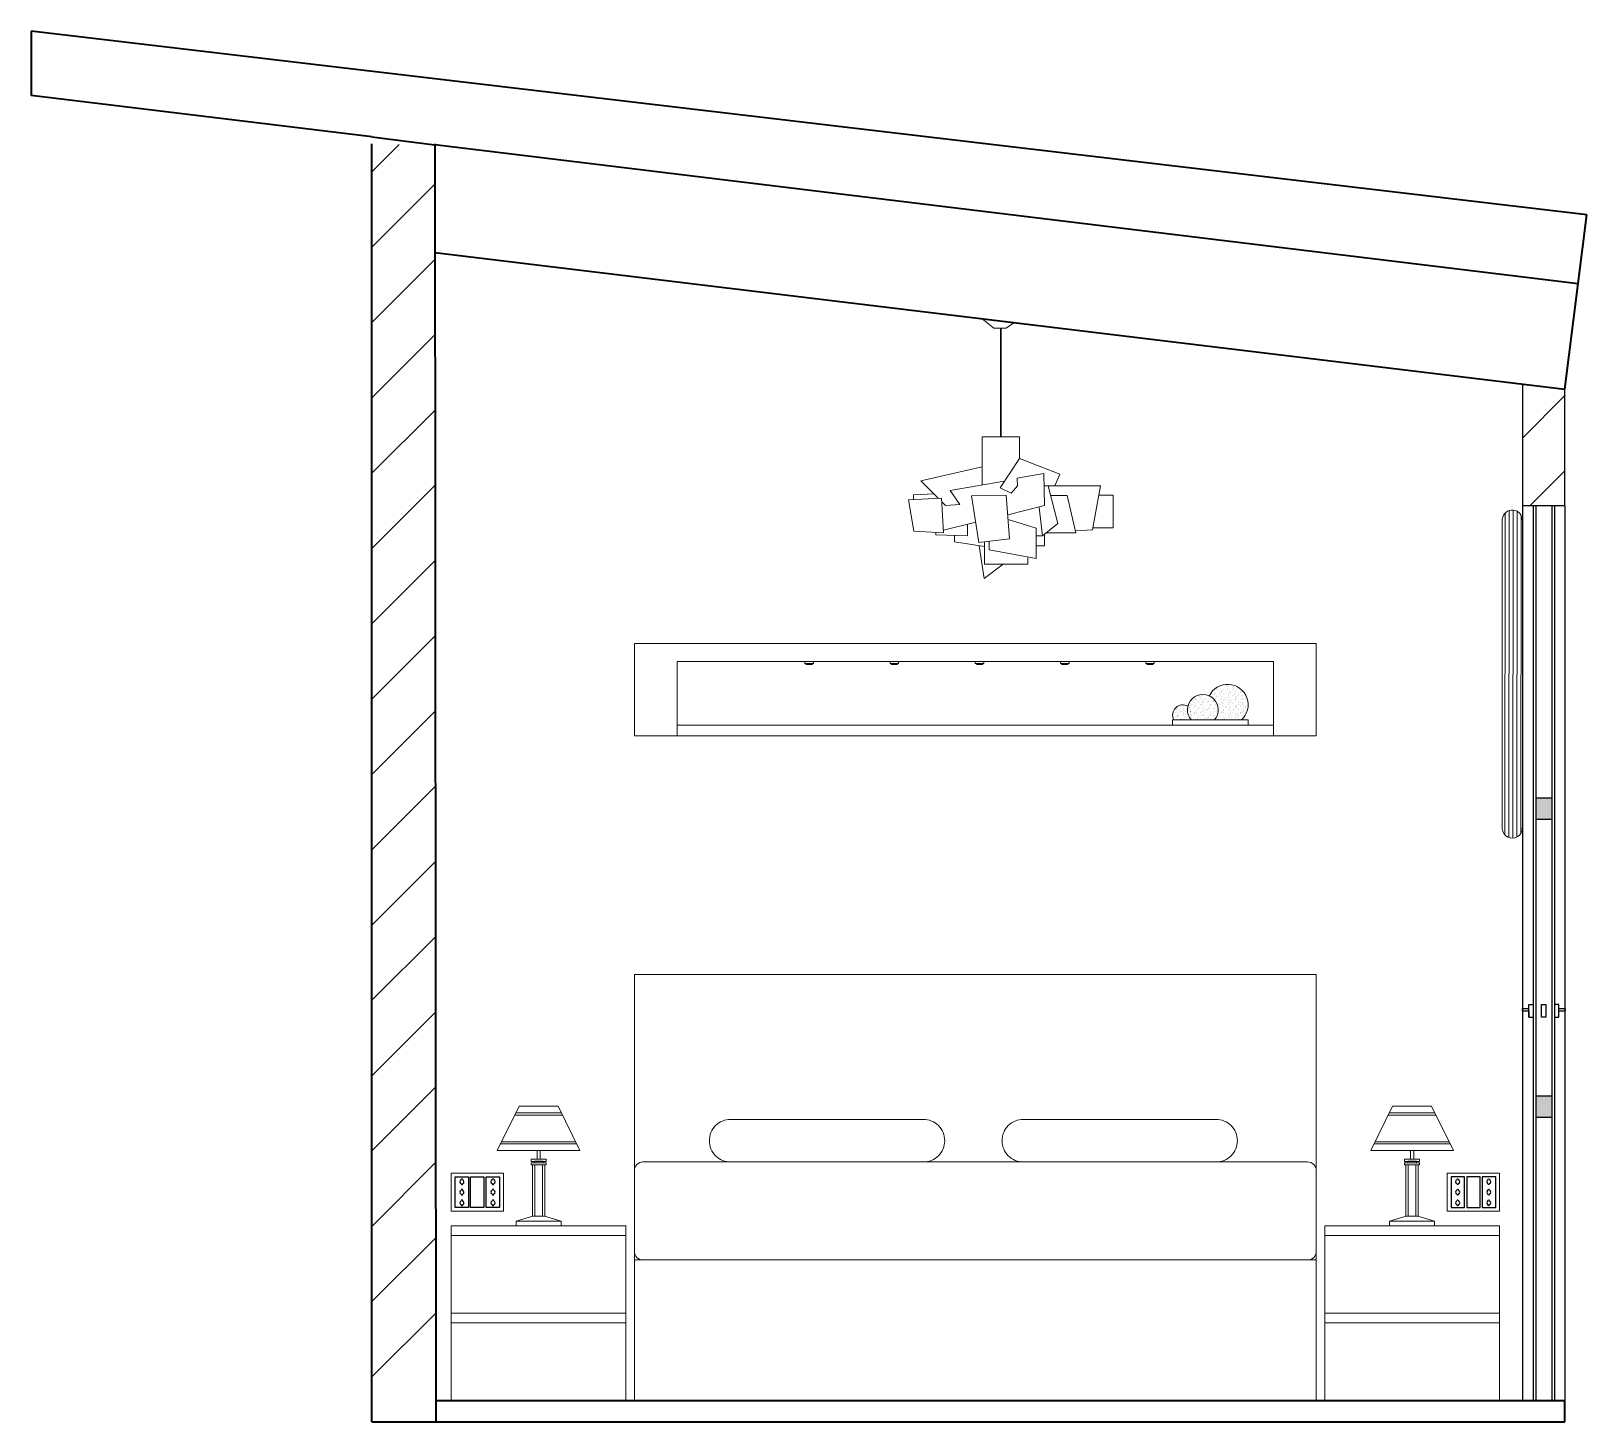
# Model space of a CAD drawing. Header units: inches. Extents: x 64 to 2382, y -47 to 374.
# Drawn here: x 1040.5 to 1405.7, y 47.7 to 374.1 of the extents above; entities that cross this region are included whole.
import ezdxf

# ---------------------------------------------------------------- set-up
doc = ezdxf.new("R2010")
doc.units = ezdxf.units.IN
doc.header["$MEASUREMENT"] = 0
doc.layers.add('#IMPIANTO', color=2, linetype='Continuous')
for name, color, linetype, lineweight in [('A-DOOR-FULL', 1, 'Continuous', 25), ('A-FLOR-LEVL', 3, 'Continuous', 35), ('A-FURN', 2, 'Continuous', 18), ('A-SECT-MCUT', 1, 'Continuous', 25), ('A-WALL-FULL', 3, 'Continuous', 35), ('A-WALL-FULL-EXTR', 3, 'Continuous', 35), ('A-WALL-FULL-INTR', 1, 'Continuous', 25)]:
    doc.layers.add(name, color=color, linetype=linetype, lineweight=lineweight)

msp = doc.modelspace()

# ---------------------------------------------------------------- hatches: boundary and pattern name
at = {"layer": 'A-DOOR-FULL'}
for points in [[(1397.45, 194.2), (1393.65, 194.2), (1393.65, 189.2), (1397.45, 189.2)], [(1397.45, 124.2), (1393.65, 124.2), (1393.65, 119.2), (1397.45, 119.2)]]:
    msp.add_hatch(color=256, dxfattribs=at).paths.add_polyline_path(points)

# ---------------------------------------------------------------- linework, layer by layer
at = {"layer": '#IMPIANTO'}
for points in [[(1140.01, 105.19), (1143.17, 105.19), (1143.17, 98.03), (1140.01, 98.03)], [(1143.65, 105.19), (1146.81, 105.19), (1146.81, 98.03), (1143.65, 98.03)], [(1147.29, 105.19), (1150.45, 105.19), (1150.45, 98.03), (1147.29, 98.03)], [(1376.98, 105.19), (1373.82, 105.19), (1373.82, 98.03), (1376.98, 98.03)], [(1380.62, 105.19), (1377.46, 105.19), (1377.46, 98.03), (1380.62, 98.03)], [(1384.26, 105.19), (1381.1, 105.19), (1381.1, 98.03), (1384.26, 98.03)]]:
    msp.add_lwpolyline(points, close=True, dxfattribs=at)
for centre, start, end in [((1141.64, 104.07), 113.3666, 246.2003), ((1141.64, 104.07), 294.3243, 66.1088), ((1148.93, 104.07), 113.3666, 246.2003), ((1148.93, 104.07), 294.3243, 66.1088), ((1375.34, 104.07), 113.8912, 245.6757), ((1375.34, 104.07), 293.7997, 66.6334), ((1382.63, 104.07), 113.8912, 245.6757), ((1382.63, 104.07), 293.7997, 66.6334), ((1141.64, 101.63), 113.3666, 246.2003), ((1141.64, 99.12), 113.3666, 246.2003), ((1141.64, 101.63), 294.3243, 66.1088), ((1141.64, 99.12), 294.3243, 66.1088), ((1148.93, 101.63), 113.3666, 246.2003), ((1148.93, 99.12), 113.3666, 246.2003), ((1148.93, 101.63), 294.3243, 66.1088), ((1148.93, 99.12), 294.3243, 66.1088), ((1375.34, 101.63), 113.8912, 245.6757), ((1375.34, 99.12), 113.8912, 245.6757), ((1375.34, 101.63), 293.7997, 66.6334), ((1375.34, 99.12), 293.7997, 66.6334), ((1382.63, 101.63), 113.8912, 245.6757), ((1382.63, 99.12), 113.8912, 245.6757), ((1382.63, 101.63), 293.7997, 66.6334), ((1382.63, 99.12), 293.7997, 66.6334)]:
    msp.add_arc(centre, 0.478, start, end, dxfattribs=at)
for centre, start_param, end_param in [((1141.65, 104.06), 8.545266, 10.307697), ((1141.65, 104.06), 5.42058, 7.142383), ((1141.65, 101.62), 5.42058, 7.142383), ((1148.93, 104.06), 5.42058, 7.142383), ((1148.93, 104.06), 8.545266, 10.307697), ((1148.93, 101.62), 5.42058, 7.142383), ((1141.65, 101.62), 8.545266, 10.307697), ((1141.65, 99.12), 8.545266, 10.307697), ((1141.65, 99.12), 5.42058, 7.142383), ((1148.93, 101.62), 8.545266, 10.307697), ((1148.93, 99.12), 5.42058, 7.142383), ((1148.93, 99.12), 8.545266, 10.307697)]:
    msp.add_ellipse(centre, major_axis=(0, 0.678), ratio=0.372094, start_param=start_param, end_param=end_param, dxfattribs=at)
at = {"layer": '#IMPIANTO', "extrusion": (0, 0, -1)}
for centre, start_param, end_param in [((1375.34, 104.06), 5.42058, 7.142383), ((1375.34, 104.06), 8.545266, 10.307697), ((1375.34, 101.62), 5.42058, 7.142383), ((1382.62, 104.06), 5.42058, 7.142383), ((1382.62, 104.06), 8.545266, 10.307697), ((1382.62, 101.62), 5.42058, 7.142383), ((1375.34, 101.62), 8.545266, 10.307697), ((1375.34, 99.12), 5.42058, 7.142383), ((1375.34, 99.12), 8.545266, 10.307697), ((1382.62, 101.62), 8.545266, 10.307697), ((1382.62, 99.12), 5.42058, 7.142383), ((1382.62, 99.12), 8.545266, 10.307697)]:
    msp.add_ellipse(centre, major_axis=(0, 0.678), ratio=0.372094, start_param=start_param, end_param=end_param, dxfattribs=at)
for p, q in [((1390.52, 144.25), (1390.52, 52.7)), ((1120.52, 47.7), (1135.19, 47.7)), ((1390.52, 47.7), (1400.52, 47.7))]:
    msp.add_line(p, q)
at = {"layer": 'A-DOOR-FULL'}
for p, q in [((1400.52, 262.7), (1390.52, 262.7)), ((1390.52, 262.7), (1390.52, 52.7)), ((1393.05, 262.7), (1393.05, 52.7)), ((1393.65, 262.7), (1393.65, 52.7)), ((1397.45, 262.7), (1397.45, 52.7)), ((1398.05, 262.7), (1398.05, 52.7)), ((1400.52, 262.7), (1400.52, 52.7)), ((1393.65, 194.2), (1397.45, 194.2)), ((1393.65, 189.2), (1397.45, 189.2)), ((1393.05, 155.79), (1393.05, 147.62)), ((1398.05, 155.79), (1398.05, 147.62)), ((1393.65, 124.2), (1397.45, 124.2)), ((1393.65, 119.2), (1397.45, 119.2))]:
    msp.add_line(p, q, dxfattribs=at)
for points in [[(1392.05, 144.66), (1390.55, 144.66, 0.414851), (1390.55, 144.2), (1392.05, 144.2), (1392.05, 142.7), (1393.05, 142.7)], [(1398.05, 142.7), (1399.05, 142.7), (1399.05, 144.2), (1400.55, 144.2, 0.414851), (1400.55, 144.66), (1399.05, 144.66)]]:
    msp.add_lwpolyline(points, format="xyb", dxfattribs=at)
for points in [[(1392.05, 142.7), (1392.05, 145.7), (1393.05, 145.7)], [(1399.05, 142.7), (1399.05, 145.7), (1398.05, 145.7)]]:
    msp.add_lwpolyline(points, dxfattribs=at)
msp.add_lwpolyline([(1395.02, 145.7), (1396.02, 145.7), (1396.02, 142.7), (1395.02, 142.7)], close=True, dxfattribs=at)
at = {"layer": 'A-FLOR-LEVL'}
for p, q in [((1135.52, 52.7), (1400.52, 52.7)), ((1120.52, 47.7), (1400.52, 47.7)), ((1120.52, 47.7), (1400.52, 47.7))]:
    msp.add_line(p, q, dxfattribs=at)
at = {"layer": 'A-FURN'}
for p, q in [((1385.81, 186.96), (1385.81, 259.57)), ((1386.51, 261.03), (1386.38, 185.52)), ((1387.45, 261.59), (1387.32, 184.86)), ((1388.39, 261.69), (1388.26, 184.7)), ((1389.33, 261.39), (1389.2, 184.94)), ((1390.27, 260.41), (1390.15, 185.78)), ((1390.52, 186.96), (1390.52, 259.57)), ((1182.13, 230.36), (1182.13, 208.7)), ((1182.13, 230.36), (1342.13, 230.36)), ((1342.13, 230.36), (1342.13, 208.7)), ((1192.13, 226.2), (1332.13, 226.2)), ((1192.13, 226.2), (1192.13, 208.7)), ((1222.13, 225.7), (1222.13, 226.2)), ((1222.13, 225.7), (1224.13, 225.7)), ((1222.38, 225.45), (1223.88, 225.45)), ((1224.13, 225.7), (1224.13, 226.2)), ((1242.13, 225.7), (1242.13, 226.2)), ((1242.13, 226.2), (1244.13, 226.2)), ((1242.13, 225.7), (1244.13, 225.7)), ((1242.38, 225.45), (1243.88, 225.45)), ((1244.13, 225.7), (1244.13, 226.2)), ((1262.13, 226.2), (1264.13, 226.2)), ((1262.13, 225.7), (1262.13, 226.2)), ((1262.13, 225.7), (1264.13, 225.7)), ((1262.38, 225.45), (1263.88, 225.45)), ((1264.13, 225.7), (1264.13, 226.2)), ((1282.13, 225.7), (1282.13, 226.2)), ((1282.13, 226.2), (1284.13, 226.2)), ((1282.13, 225.7), (1284.13, 225.7)), ((1282.38, 225.45), (1283.88, 225.45)), ((1284.13, 225.7), (1284.13, 226.2)), ((1302.13, 225.7), (1302.13, 226.2)), ((1302.13, 225.7), (1304.13, 225.7)), ((1302.38, 225.45), (1303.88, 225.45)), ((1304.13, 225.7), (1304.13, 226.2)), ((1332.13, 226.2), (1332.13, 208.7)), ((1318.22, 219.6), (1318.22, 219.6)), ((1318.23, 219.13), (1318.23, 219.13)), ((1318.33, 219.71), (1318.33, 219.71)), ((1318.65, 219.74), (1318.65, 219.74)), ((1318.81, 220), (1318.81, 220)), ((1319.07, 219.57), (1319.07, 219.57)), ((1319.64, 220.4), (1319.64, 220.4)), ((1319.73, 219.69), (1319.73, 219.69)), ((1319.8, 219.2), (1319.8, 219.2)), ((1320.01, 219.13), (1320.01, 219.13)), ((1320.18, 220.23), (1320.18, 220.23)), ((1320.24, 219.61), (1320.24, 219.61)), ((1320.34, 220.49), (1320.34, 220.49)), ((1320.49, 219.66), (1320.49, 219.66)), ((1320.81, 220.43), (1320.81, 220.43)), ((1320.93, 219.52), (1320.93, 219.52)), ((1321.05, 220.27), (1321.05, 220.27)), ((1321.15, 220.38), (1321.15, 220.38)), ((1321.24, 220.25), (1321.24, 220.25)), ((1321.3, 219.76), (1321.3, 219.76)), ((1321.35, 219.44), (1321.35, 219.44)), ((1321.41, 219.65), (1321.41, 219.65)), ((1321.7, 220.73), (1321.7, 220.73)), ((1321.99, 220.47), (1321.99, 220.47)), ((1322.46, 220.01), (1322.46, 220.01)), ((1322.59, 219.69), (1322.59, 219.69)), ((1322.73, 219.68), (1322.73, 219.68)), ((1322.81, 220.32), (1322.81, 220.32)), ((1322.83, 219.79), (1322.83, 219.79)), ((1322.85, 220), (1322.85, 220)), ((1322.96, 219.18), (1322.96, 219.18)), ((1323.23, 219.32), (1323.23, 219.32)), ((1323.32, 220.33), (1323.32, 220.33)), ((1323.4, 219.58), (1323.4, 219.58)), ((1323.76, 219.73), (1323.76, 219.73)), ((1324.41, 219.1), (1324.41, 219.1)), ((1324.51, 219.21), (1324.51, 219.21)), ((1324.53, 219.24), (1324.53, 219.24)), ((1309.67, 215.49), (1309.67, 215.49)), ((1310.34, 215.88), (1310.34, 215.88)), ((1310.84, 215.89), (1310.84, 215.89)), ((1310.88, 215.57), (1310.88, 215.57)), ((1311.03, 215.73), (1311.03, 215.73)), ((1311.5, 215.63), (1311.5, 215.63)), ((1311.61, 215.74), (1311.61, 215.74)), ((1312.31, 215.83), (1312.31, 215.83)), ((1312.67, 215.84), (1312.67, 215.84)), ((1312.74, 216.33), (1312.74, 216.33)), ((1312.91, 215.96), (1312.91, 215.96)), ((1313.01, 216.07), (1313.01, 216.07)), ((1313.28, 216.61), (1313.28, 216.61)), ((1313.5, 216.6), (1313.5, 216.6)), ((1313.51, 217.53), (1313.51, 217.53)), ((1313.51, 215.64), (1313.51, 215.64)), ((1313.66, 217.54), (1313.66, 217.54)), ((1313.67, 217.79), (1313.67, 217.79)), ((1313.68, 215.89), (1313.68, 215.89)), ((1313.71, 217.22), (1313.71, 217.22)), ((1313.81, 216.39), (1313.81, 216.39)), ((1313.83, 217.47), (1313.83, 217.47)), ((1313.85, 215.87), (1313.85, 215.87)), ((1313.88, 215.89), (1313.88, 215.89)), ((1313.92, 215.58), (1313.92, 215.58)), ((1314.06, 217.21), (1314.06, 217.21)), ((1314.16, 217.32), (1314.16, 217.32)), ((1314.27, 216.82), (1314.27, 216.82)), ((1314.46, 216.65), (1314.46, 216.65)), ((1314.65, 217.85), (1314.65, 217.85)), ((1314.69, 215.49), (1314.69, 215.49)), ((1315, 217.51), (1315, 217.51)), ((1315.02, 215.91), (1315.02, 215.91)), ((1315.04, 218.03), (1315.04, 218.03)), ((1315.04, 216.13), (1315.04, 216.13)), ((1315.17, 218.1), (1315.17, 218.1)), ((1315.18, 216.02), (1315.18, 216.02)), ((1315.2, 218.28), (1315.2, 218.28)), ((1315.2, 216.39), (1315.2, 216.39)), ((1315.21, 217.78), (1315.21, 217.78)), ((1315.32, 216.95), (1315.32, 216.95)), ((1315.38, 216.46), (1315.38, 216.46)), ((1315.43, 216.14), (1315.43, 216.14)), ((1315.57, 218.33), (1315.57, 218.33)), ((1315.63, 216.69), (1315.63, 216.69)), ((1315.74, 216.62), (1315.74, 216.62)), ((1315.79, 217.31), (1315.79, 217.31)), ((1315.84, 216.74), (1315.84, 216.74)), ((1316.18, 217.55), (1316.18, 217.55)), ((1316.2, 215.95), (1316.2, 215.95)), ((1316.33, 217.27), (1316.33, 217.27)), ((1316.57, 216.62), (1316.57, 216.62)), ((1316.73, 216.88), (1316.73, 216.88)), ((1316.81, 216.72), (1316.81, 216.72)), ((1316.82, 217.51), (1316.82, 217.51)), ((1316.88, 217.87), (1316.88, 217.87)), ((1316.89, 217.02), (1316.89, 217.02)), ((1316.93, 216.7), (1316.93, 216.7)), ((1316.98, 217.98), (1316.98, 217.98)), ((1317.04, 215.87), (1317.04, 215.87)), ((1317.32, 217.8), (1317.32, 217.8)), ((1317.32, 215.91), (1317.32, 215.91)), ((1317.35, 217.59), (1317.35, 217.59)), ((1317.37, 215.99), (1317.37, 215.99)), ((1317.42, 216.04), (1317.42, 216.04)), ((1317.52, 216.15), (1317.52, 216.15)), ((1317.67, 218.99), (1317.67, 218.99)), ((1317.88, 218.53), (1317.88, 218.53)), ((1317.91, 217.94), (1317.91, 217.94)), ((1317.98, 216.76), (1317.98, 216.76)), ((1318.01, 216.68), (1318.01, 216.68)), ((1318.09, 217.11), (1318.09, 217.11)), ((1318.26, 215.47), (1318.26, 215.47)), ((1318.29, 218.63), (1318.29, 218.63)), ((1318.34, 218.32), (1318.34, 218.32)), ((1318.45, 217.49), (1318.45, 217.49)), ((1318.51, 217.15), (1318.51, 217.15)), ((1318.51, 216.99), (1318.51, 216.99)), ((1318.52, 218.71), (1318.52, 218.71)), ((1318.54, 216.44), (1318.54, 216.44)), ((1318.54, 216.03), (1318.54, 216.03)), ((1318.61, 215.94), (1318.61, 215.94)), ((1318.65, 217.84), (1318.65, 217.84)), ((1318.65, 215.62), (1318.65, 215.62)), ((1318.76, 217.77), (1318.76, 217.77)), ((1318.82, 218.1), (1318.82, 218.1)), ((1318.86, 217.88), (1318.86, 217.88)), ((1319.09, 217.98), (1319.09, 217.98)), ((1319.15, 216.33), (1319.15, 216.33)), ((1319.29, 215.93), (1319.29, 215.93)), ((1319.35, 218.41), (1319.35, 218.41)), ((1319.4, 216.05), (1319.4, 216.05)), ((1319.41, 219.03), (1319.41, 219.03)), ((1319.41, 217.13), (1319.41, 217.13)), ((1319.69, 217.19), (1319.69, 217.19)), ((1319.7, 218.75), (1319.7, 218.75)), ((1319.71, 215.6), (1319.71, 215.6)), ((1319.84, 218.88), (1319.84, 218.88)), ((1319.88, 216.58), (1319.88, 216.58)), ((1319.9, 219.02), (1319.9, 219.02)), ((1319.95, 218.05), (1319.95, 218.05)), ((1320.02, 217.56), (1320.02, 217.56)), ((1320.06, 217.24), (1320.06, 217.24)), ((1320.17, 216.41), (1320.17, 216.41)), ((1320.18, 218.34), (1320.18, 218.34)), ((1320.18, 216.44), (1320.18, 216.44)), ((1320.23, 215.92), (1320.23, 215.92)), ((1320.26, 218.02), (1320.26, 218.02)), ((1320.27, 215.6), (1320.27, 215.6)), ((1320.32, 216.37), (1320.32, 216.37)), ((1320.34, 218.59), (1320.34, 218.59)), ((1320.35, 216.69), (1320.35, 216.69)), ((1320.44, 217.18), (1320.44, 217.18)), ((1320.54, 217.3), (1320.54, 217.3)), ((1320.86, 217.23), (1320.86, 217.23)), ((1320.87, 218.79), (1320.87, 218.79)), ((1320.88, 215.63), (1320.88, 215.63)), ((1320.94, 217.62), (1320.94, 217.62)), ((1320.94, 215.72), (1320.94, 215.72)), ((1321.03, 217.83), (1321.03, 217.83)), ((1321.08, 215.46), (1321.08, 215.46)), ((1321.44, 218.05), (1321.44, 218.05)), ((1321.45, 218.61), (1321.45, 218.61)), ((1321.49, 216.41), (1321.49, 216.41)), ((1321.52, 218.12), (1321.52, 218.12)), ((1321.56, 217.8), (1321.56, 217.8)), ((1321.56, 215.99), (1321.56, 215.99)), ((1321.58, 218.43), (1321.58, 218.43)), ((1321.67, 216.97), (1321.67, 216.97)), ((1321.69, 218.55), (1321.69, 218.55)), ((1321.71, 218.83), (1321.71, 218.83)), ((1321.71, 216.93), (1321.71, 216.93)), ((1321.74, 216.48), (1321.74, 216.48)), ((1321.78, 216.16), (1321.78, 216.16)), ((1321.87, 219.08), (1321.87, 219.08)), ((1321.87, 217.19), (1321.87, 217.19)), ((1322.04, 217.27), (1322.04, 217.27)), ((1322.05, 218.83), (1322.05, 218.83)), ((1322.06, 215.67), (1322.06, 215.67)), ((1322.12, 216.6), (1322.12, 216.6)), ((1322.17, 219.08), (1322.17, 219.08)), ((1322.22, 216.71), (1322.22, 216.71)), ((1322.46, 218.11), (1322.46, 218.11)), ((1322.47, 216.21), (1322.47, 216.21)), ((1322.61, 218.09), (1322.61, 218.09)), ((1322.67, 216.45), (1322.67, 216.45)), ((1322.71, 217.24), (1322.71, 217.24)), ((1323.02, 218.68), (1323.02, 218.68)), ((1323.07, 218.36), (1323.07, 218.36)), ((1323.17, 217.53), (1323.17, 217.53)), ((1323.21, 217.31), (1323.21, 217.31)), ((1323.22, 218.87), (1323.22, 218.87)), ((1323.23, 215.71), (1323.23, 215.71)), ((1323.24, 217.42), (1323.24, 217.42)), ((1323.24, 217.04), (1323.24, 217.04)), ((1323.24, 215.52), (1323.24, 215.52)), ((1323.26, 217.85), (1323.26, 217.85)), ((1323.28, 216.72), (1323.28, 216.72)), ((1323.37, 217.96), (1323.37, 217.96)), ((1323.39, 215.89), (1323.39, 215.89)), ((1323.4, 217.68), (1323.4, 217.68)), ((1323.4, 215.78), (1323.4, 215.78)), ((1323.78, 218.13), (1323.78, 218.13)), ((1323.8, 216.02), (1323.8, 216.02)), ((1323.84, 216.48), (1323.84, 216.48)), ((1323.85, 218.49), (1323.85, 218.49)), ((1323.9, 216.13), (1323.9, 216.13)), ((1323.99, 218.6), (1323.99, 218.6)), ((1323.99, 216.71), (1323.99, 216.71)), ((1324.39, 218.9), (1324.39, 218.9)), ((1324.39, 217.34), (1324.39, 217.34)), ((1324.39, 216.66), (1324.39, 216.66)), ((1324.41, 215.75), (1324.41, 215.75)), ((1324.57, 218.92), (1324.57, 218.92)), ((1324.68, 218.1), (1324.68, 218.1)), ((1324.74, 217.6), (1324.74, 217.6)), ((1324.76, 217.91), (1324.76, 217.91)), ((1324.77, 216.02), (1324.77, 216.02)), ((1324.79, 217.28), (1324.79, 217.28)), ((1324.9, 216.46), (1324.9, 216.46)), ((1324.93, 218.17), (1324.93, 218.17)), ((1324.93, 216.27), (1324.93, 216.27)), ((1324.94, 217.27), (1324.94, 217.27)), ((1324.96, 218.17), (1324.96, 218.17)), ((1324.96, 215.96), (1324.96, 215.96)), ((1325, 215.64), (1325, 215.64)), ((1325.02, 216.52), (1325.02, 216.52)), ((1325.05, 217.38), (1325.05, 217.38)), ((1325.52, 217.2), (1325.52, 217.2)), ((1325.53, 217.91), (1325.53, 217.91)), ((1325.56, 217.38), (1325.56, 217.38)), ((1325.58, 215.79), (1325.58, 215.79)), ((1325.58, 215.55), (1325.58, 215.55)), ((1326.07, 216.08), (1326.07, 216.08)), ((1308.44, 212.45), (1326.17, 212.45)), ((1308.44, 212.45), (1308.44, 211.2)), ((1308.61, 213.42), (1308.61, 213.42)), ((1308.73, 214.02), (1308.73, 214.02)), ((1309.18, 214.24), (1309.18, 214.24)), ((1309.21, 213.13), (1309.21, 213.13)), ((1309.24, 212.6), (1309.24, 212.6)), ((1309.32, 213.24), (1309.32, 213.24)), ((1309.33, 215.32), (1309.33, 215.32)), ((1309.37, 215.01), (1309.37, 215.01)), ((1309.48, 214.18), (1309.48, 214.18)), ((1309.5, 215.23), (1309.5, 215.23)), ((1309.51, 213.33), (1309.51, 213.33)), ((1309.55, 213.68), (1309.55, 213.68)), ((1309.59, 213.37), (1309.59, 213.37)), ((1309.67, 213.59), (1309.67, 213.59)), ((1309.7, 212.54), (1309.7, 212.54)), ((1309.79, 215.02), (1309.79, 215.02)), ((1309.79, 213.46), (1309.79, 213.46)), ((1309.8, 213.77), (1309.8, 213.77)), ((1310.26, 214.52), (1310.26, 214.52)), ((1310.26, 212.62), (1310.26, 212.62)), ((1310.36, 214.38), (1310.36, 214.38)), ((1310.36, 214.28), (1310.36, 214.28)), ((1310.42, 212.64), (1310.42, 212.64)), ((1310.46, 214.49), (1310.46, 214.49)), ((1310.89, 212.54), (1310.89, 212.54)), ((1310.95, 215.02), (1310.95, 215.02)), ((1310.96, 213.5), (1310.96, 213.5)), ((1310.97, 215.06), (1310.97, 215.06)), ((1310.99, 214.74), (1310.99, 214.74)), ((1311, 212.66), (1311, 212.66)), ((1311.03, 213.83), (1311.03, 213.83)), ((1311.05, 214.25), (1311.05, 214.25)), ((1311.09, 213.93), (1311.09, 213.93)), ((1311.2, 214.08), (1311.2, 214.08)), ((1311.2, 213.1), (1311.2, 213.1)), ((1311.27, 212.6), (1311.27, 212.6)), ((1311.48, 213.19), (1311.48, 213.19)), ((1311.53, 214.32), (1311.53, 214.32)), ((1311.59, 212.67), (1311.59, 212.67)), ((1311.79, 215.01), (1311.79, 215.01)), ((1311.79, 213.11), (1311.79, 213.11)), ((1311.99, 215.14), (1311.99, 215.14)), ((1312.04, 213.79), (1312.04, 213.79)), ((1312.1, 215.01), (1312.1, 215.01)), ((1312.14, 215.09), (1312.14, 215.09)), ((1312.14, 213.91), (1312.14, 213.91)), ((1312.14, 213.54), (1312.14, 213.54)), ((1312.15, 215.4), (1312.15, 215.4)), ((1312.36, 215.35), (1312.36, 215.35)), ((1312.38, 215.33), (1312.38, 215.33)), ((1312.42, 215.01), (1312.42, 215.01)), ((1312.49, 215.3), (1312.49, 215.3)), ((1312.53, 214.19), (1312.53, 214.19)), ((1312.56, 214.81), (1312.56, 214.81)), ((1312.56, 214.32), (1312.56, 214.32)), ((1312.59, 213.69), (1312.59, 213.69)), ((1312.6, 214.49), (1312.6, 214.49)), ((1312.63, 214.44), (1312.63, 214.44)), ((1312.63, 213.37), (1312.63, 213.37)), ((1312.71, 214.36), (1312.71, 214.36)), ((1312.71, 213.66), (1312.71, 213.66)), ((1312.72, 214.58), (1312.72, 214.58)), ((1312.72, 212.63), (1312.72, 212.63)), ((1312.73, 214.19), (1312.73, 214.19)), ((1312.73, 212.68), (1312.73, 212.68)), ((1312.74, 214.43), (1312.74, 214.43)), ((1312.74, 212.55), (1312.74, 212.55)), ((1312.75, 212.53), (1312.75, 212.53)), ((1312.77, 213.17), (1312.77, 213.17)), ((1312.77, 212.71), (1312.77, 212.71)), ((1312.81, 212.85), (1312.81, 212.85)), ((1312.89, 213.52), (1312.89, 213.52)), ((1313.27, 215.05), (1313.27, 215.05)), ((1313.3, 213.45), (1313.3, 213.45)), ((1313.45, 214.12), (1313.45, 214.12)), ((1313.52, 213.74), (1313.52, 213.74)), ((1313.55, 214.24), (1313.55, 214.24)), ((1313.68, 214), (1313.68, 214)), ((1313.9, 212.67), (1313.9, 212.67)), ((1313.91, 214.23), (1313.91, 214.23)), ((1314.03, 214.75), (1314.03, 214.75)), ((1314.04, 214.77), (1314.04, 214.77)), ((1314.1, 214.25), (1314.1, 214.25)), ((1314.14, 213.94), (1314.14, 213.94)), ((1314.25, 213.11), (1314.25, 213.11)), ((1314.27, 214.92), (1314.27, 214.92)), ((1314.27, 213.02), (1314.27, 213.02)), ((1314.31, 212.61), (1314.31, 212.61)), ((1314.45, 215.09), (1314.45, 215.09)), ((1314.47, 213.49), (1314.47, 213.49)), ((1314.57, 212.93), (1314.57, 212.93)), ((1314.59, 215.37), (1314.59, 215.37)), ((1315.04, 214.23), (1315.04, 214.23)), ((1315.07, 212.71), (1315.07, 212.71)), ((1315.08, 214.27), (1315.08, 214.27)), ((1315.13, 213.54), (1315.13, 213.54)), ((1315.21, 214.49), (1315.21, 214.49)), ((1315.21, 212.59), (1315.21, 212.59)), ((1315.23, 213.65), (1315.23, 213.65)), ((1315.53, 215.31), (1315.53, 215.31)), ((1315.6, 214.82), (1315.6, 214.82)), ((1315.62, 215.13), (1315.62, 215.13)), ((1315.64, 214.5), (1315.64, 214.5)), ((1315.64, 213.53), (1315.64, 213.53)), ((1315.72, 214.18), (1315.72, 214.18)), ((1315.75, 213.67), (1315.75, 213.67)), ((1315.8, 215.41), (1315.8, 215.41)), ((1315.8, 213.51), (1315.8, 213.51)), ((1315.82, 213.17), (1315.82, 213.17)), ((1315.86, 212.86), (1315.86, 212.86)), ((1316.25, 214.3), (1316.25, 214.3)), ((1316.25, 212.75), (1316.25, 212.75)), ((1316.27, 214.79), (1316.27, 214.79)), ((1316.37, 214.9), (1316.37, 214.9)), ((1316.57, 214.72), (1316.57, 214.72)), ((1316.57, 212.82), (1316.57, 212.82)), ((1316.73, 214.98), (1316.73, 214.98)), ((1316.74, 213.08), (1316.74, 213.08)), ((1316.8, 215.17), (1316.8, 215.17)), ((1316.81, 212.96), (1316.81, 212.96)), ((1316.82, 213.57), (1316.82, 213.57)), ((1316.86, 215.43), (1316.86, 215.43)), ((1316.91, 213.07), (1316.91, 213.07)), ((1317.1, 215.38), (1317.1, 215.38)), ((1317.15, 215.06), (1317.15, 215.06)), ((1317.25, 214.23), (1317.25, 214.23)), ((1317.32, 213.74), (1317.32, 213.74)), ((1317.33, 214.01), (1317.33, 214.01)), ((1317.36, 213.42), (1317.36, 213.42)), ((1317.4, 213.6), (1317.4, 213.6)), ((1317.42, 212.78), (1317.42, 212.78)), ((1317.43, 214.34), (1317.43, 214.34)), ((1317.47, 212.59), (1317.47, 212.59)), ((1317.95, 214.21), (1317.95, 214.21)), ((1317.97, 215.2), (1317.97, 215.2)), ((1317.99, 213.61), (1317.99, 213.61)), ((1318.05, 214.32), (1318.05, 214.32)), ((1318.1, 215.21), (1318.1, 215.21)), ((1318.1, 213.32), (1318.1, 213.32)), ((1318.26, 213.57), (1318.26, 213.57)), ((1318.54, 214.85), (1318.54, 214.85)), ((1318.6, 214.38), (1318.6, 214.38)), ((1318.68, 212.85), (1318.68, 212.85)), ((1318.76, 214.79), (1318.76, 214.79)), ((1318.79, 212.96), (1318.79, 212.96)), ((1318.82, 214.3), (1318.82, 214.3)), ((1318.83, 212.4), (1318.83, 212.4)), ((1318.85, 214.5), (1318.85, 214.5)), ((1318.87, 213.98), (1318.87, 213.98)), ((1318.98, 213.39), (1318.98, 213.39)), ((1319.09, 212.57), (1319.09, 212.57)), ((1319.14, 214.77), (1319.14, 214.77)), ((1319.16, 213.18), (1319.16, 213.18)), ((1319.27, 213.49), (1319.27, 213.49)), ((1319.41, 215.23), (1319.41, 215.23)), ((1319.42, 213.33), (1319.42, 213.33)), ((1319.77, 213.95), (1319.77, 213.95)), ((1319.83, 214.1), (1319.83, 214.1)), ((1319.93, 214.21), (1319.93, 214.21)), ((1320.19, 214.54), (1320.19, 214.54)), ((1320.19, 212.64), (1320.19, 212.64)), ((1320.31, 214.81), (1320.31, 214.81)), ((1320.33, 213.21), (1320.33, 213.21)), ((1320.35, 214.8), (1320.35, 214.8)), ((1320.35, 212.9), (1320.35, 212.9)), ((1320.38, 214.77), (1320.38, 214.77)), ((1320.42, 214.74), (1320.42, 214.74)), ((1320.45, 214.27), (1320.45, 214.27)), ((1320.49, 213.96), (1320.49, 213.96)), ((1320.6, 213.13), (1320.6, 213.13)), ((1320.66, 212.63), (1320.66, 212.63)), ((1320.94, 213.99), (1320.94, 213.99)), ((1320.94, 213.82), (1320.94, 213.82)), ((1320.94, 212.43), (1320.94, 212.43)), ((1320.95, 212.91), (1320.95, 212.91)), ((1320.97, 215.35), (1320.97, 215.35)), ((1321.49, 214.85), (1321.49, 214.85)), ((1321.51, 213.52), (1321.51, 213.52)), ((1321.51, 213.25), (1321.51, 213.25)), ((1321.61, 213.63), (1321.61, 213.63)), ((1321.71, 215.03), (1321.71, 215.03)), ((1321.72, 213.13), (1321.72, 213.13)), ((1321.88, 215.29), (1321.88, 215.29)), ((1321.88, 213.39), (1321.88, 213.39)), ((1321.89, 215.33), (1321.89, 215.33)), ((1321.95, 214.84), (1321.95, 214.84)), ((1321.99, 214.52), (1321.99, 214.52)), ((1322.1, 214.16), (1322.1, 214.16)), ((1322.1, 213.69), (1322.1, 213.69)), ((1322.11, 212.47), (1322.11, 212.47)), ((1322.12, 214.03), (1322.12, 214.03)), ((1322.17, 213.2), (1322.17, 213.2)), ((1322.21, 212.88), (1322.21, 212.88)), ((1322.47, 214.31), (1322.47, 214.31)), ((1322.65, 214.77), (1322.65, 214.77)), ((1322.66, 214.89), (1322.66, 214.89)), ((1322.68, 213.29), (1322.68, 213.29)), ((1322.76, 214.88), (1322.76, 214.88)), ((1323.19, 212.94), (1323.19, 212.94)), ((1323.24, 215.41), (1323.24, 215.41)), ((1323.24, 213.62), (1323.24, 213.62)), ((1323.28, 212.5), (1323.28, 212.5)), ((1323.29, 214.06), (1323.29, 214.06)), ((1323.29, 213.05), (1323.29, 213.05)), ((1323.41, 213.88), (1323.41, 213.88)), ((1323.46, 215.4), (1323.46, 215.4)), ((1323.5, 215.08), (1323.5, 215.08)), ((1323.61, 214.25), (1323.61, 214.25)), ((1323.67, 213.76), (1323.67, 213.76)), ((1323.71, 213.44), (1323.71, 213.44)), ((1323.78, 213.58), (1323.78, 213.58)), ((1323.82, 212.61), (1323.82, 212.61)), ((1323.84, 214.92), (1323.84, 214.92)), ((1323.86, 213.33), (1323.86, 213.33)), ((1324, 214.81), (1324, 214.81)), ((1324, 212.91), (1324, 212.91)), ((1324.33, 214.18), (1324.33, 214.18)), ((1324.44, 214.3), (1324.44, 214.3)), ((1324.46, 212.54), (1324.46, 212.54)), ((1324.47, 214.1), (1324.47, 214.1)), ((1324.77, 214.12), (1324.77, 214.12)), ((1324.92, 214.83), (1324.92, 214.83)), ((1324.93, 214.37), (1324.93, 214.37)), ((1325.01, 214.96), (1325.01, 214.96)), ((1325.03, 213.37), (1325.03, 213.37)), ((1325.11, 214.82), (1325.11, 214.82)), ((1325.18, 214.32), (1325.18, 214.32)), ((1325.22, 214), (1325.22, 214)), ((1325.48, 215.43), (1325.48, 215.43)), ((1325.52, 215.3), (1325.52, 215.3)), ((1325.64, 214.14), (1325.64, 214.14)), ((1326.17, 212.45), (1326.17, 211.2)), ((1182.13, 208.7), (1342.13, 208.7)), ((1192.13, 211.2), (1332.13, 211.2)), ((1182.13, 152.7), (1342.13, 152.7)), ((1149.93, 111.39), (1155.06, 121.79)), ((1155.06, 121.79), (1164.21, 121.79)), ((1169.34, 111.39), (1164.21, 121.79)), ((1354.93, 111.39), (1360.06, 121.79)), ((1360.06, 121.79), (1369.21, 121.79)), ((1374.34, 111.39), (1369.21, 121.79)), ((1154.04, 119.71), (1165.23, 119.71)), ((1154.3, 120.24), (1164.97, 120.24)), ((1359.04, 119.71), (1370.23, 119.71)), ((1359.3, 120.24), (1369.97, 120.24)), ((1150.96, 113.47), (1168.31, 113.47)), ((1355.96, 113.47), (1373.31, 113.47)), ((1149.93, 111.39), (1169.34, 111.39)), ((1150.7, 112.94), (1168.57, 112.94)), ((1160.02, 111.37), (1159.27, 111.37)), ((1159.27, 111.37), (1159.27, 109.34)), ((1160.02, 109.34), (1160.02, 111.37)), ((1354.93, 111.39), (1374.34, 111.39)), ((1355.7, 112.94), (1373.57, 112.94)), ((1365.02, 111.37), (1364.27, 111.37)), ((1364.27, 111.37), (1364.27, 109.34)), ((1365.02, 109.34), (1365.02, 111.37)), ((1161.39, 109.34), (1157.86, 109.34)), ((1157.86, 109.34), (1157.86, 108.85)), ((1157.86, 108.85), (1161.39, 108.85)), ((1161.39, 108.5), (1157.86, 108.5)), ((1157.86, 108.5), (1157.86, 108.01)), ((1157.86, 108.01), (1161.39, 108.01)), ((1158.17, 95.99), (1158.17, 108.03)), ((1158.17, 108.03), (1161.07, 108.03)), ((1160.68, 108.86), (1158.65, 108.86)), ((1158.65, 108.86), (1158.65, 108.51)), ((1158.65, 108.51), (1160.68, 108.51)), ((1158.73, 95.99), (1158.73, 108.03)), ((1159.27, 109.34), (1160.02, 109.34)), ((1160.52, 108.03), (1160.52, 95.99)), ((1160.68, 108.51), (1160.68, 108.86)), ((1161.07, 108.03), (1161.07, 95.99)), ((1161.39, 108.85), (1161.39, 109.34)), ((1161.39, 108.01), (1161.39, 108.5)), ((1366.39, 109.34), (1362.86, 109.34)), ((1362.86, 109.34), (1362.86, 108.85)), ((1362.86, 108.85), (1366.39, 108.85)), ((1366.39, 108.5), (1362.86, 108.5)), ((1362.86, 108.5), (1362.86, 108.01)), ((1362.86, 108.01), (1366.39, 108.01)), ((1363.17, 95.99), (1363.17, 108.03)), ((1363.17, 108.03), (1366.07, 108.03)), ((1365.68, 108.86), (1363.65, 108.86)), ((1363.65, 108.86), (1363.65, 108.51)), ((1363.65, 108.51), (1365.68, 108.51)), ((1363.73, 95.99), (1363.73, 108.03)), ((1364.27, 109.34), (1365.02, 109.34)), ((1365.52, 108.03), (1365.52, 95.99)), ((1365.68, 108.51), (1365.68, 108.86)), ((1366.07, 108.03), (1366.07, 95.99)), ((1366.39, 108.85), (1366.39, 109.34)), ((1366.39, 108.01), (1366.39, 108.5)), ((1154.37, 94.81), (1158.25, 95.98)), ((1161.07, 95.99), (1158.17, 95.99)), ((1158.25, 95.98), (1161.02, 95.98)), ((1164.9, 94.81), (1161.02, 95.98)), ((1359.37, 94.81), (1363.25, 95.98)), ((1366.07, 95.99), (1363.17, 95.99)), ((1363.25, 95.98), (1366.02, 95.98)), ((1369.9, 94.81), (1366.02, 95.98)), ((1139.13, 91.46), (1180.13, 91.46)), ((1154.37, 94.81), (1164.9, 94.81)), ((1154.37, 94.81), (1154.37, 93.7)), ((1154.37, 93.7), (1164.9, 93.7)), ((1164.9, 94.81), (1164.9, 93.7)), ((1344.13, 91.46), (1385.13, 91.46)), ((1359.37, 94.81), (1369.9, 94.81)), ((1359.37, 94.81), (1359.37, 93.7)), ((1359.37, 93.7), (1369.9, 93.7)), ((1369.9, 94.81), (1369.9, 93.7)), ((1184.13, 85.7), (1182.13, 85.7)), ((1340.13, 85.7), (1342.13, 85.7)), ((1139.13, 52.7), (1139.13, 73.2)), ((1139.13, 73.2), (1180.13, 73.2)), ((1139.13, 73.2), (1139.13, 70.96)), ((1344.13, 73.2), (1385.13, 73.2)), ((1139.13, 70.96), (1180.13, 70.96)), ((1344.13, 70.96), (1385.13, 70.96))]:
    msp.add_line(p, q, dxfattribs=at)
for points in [[(1263.69, 306.67), (1263.69, 306.67), (1266.47, 304.4)], [(1271.27, 305.75), (1263.69, 306.67)], [(1266.47, 304.4), (1269.34, 304.4)], [(1268.1, 304.4), (1267.71, 304.4)], [(1268.02, 304.4), (1268.03, 278.88)], [(1268.17, 304.4), (1268.17, 278.88)], [(1271.27, 305.75), (1271.27, 305.75), (1269.34, 304.4)], [(1272.47, 273.79), (1272.47, 278.88), (1263.73, 278.88), (1263.73, 267.62)], [(1263.73, 271.82), (1249.37, 268.61), (1253.43, 264.49)], [(1269.73, 260.6), (1278.36, 262.81), (1278.21, 270.3), (1271.99, 269.18), (1272.06, 267.38), (1270.58, 265.65), (1267.94, 266.93), (1272.47, 273.79), (1281.96, 270.15), (1280.82, 267.36)], [(1268.91, 268.52), (1256.25, 266.32), (1258.46, 263.01), (1255.15, 262.75)], [(1277.09, 262.35), (1277.86, 255.69), (1281.51, 258.52), (1279.22, 267.36)], [(1278.27, 267.36), (1291.53, 267.36), (1289.65, 257.05), (1285.64, 256.82)], [(1252.38, 265.56), (1247.65, 265.25), (1247.65, 264.17)], [(1254.26, 263.65), (1255.15, 262.75)], [(1278.69, 256.34), (1285.76, 256.34), (1283.69, 265.12), (1279.8, 265.12)], [(1291.15, 265.24), (1294.48, 265.24), (1294.48, 257.58), (1289.74, 257.58)], [(1269.81, 259.52), (1276.41, 257.5), (1276.41, 250.31), (1265.39, 252.4), (1265.39, 254.4)], [(1260.29, 258.36), (1260.29, 255.69), (1252.86, 255.93), (1252.86, 256.47)], [(1254.67, 256.97), (1262.24, 258.84)], [(1257.22, 255.79), (1257.22, 254.22), (1264.27, 253.15)], [(1276.38, 253.34), (1278.33, 253.34), (1278.33, 256.06)], [(1277.86, 255.69), (1276.41, 255.69)], [(1268.63, 249.03), (1264.24, 245.68), (1263.07, 253.33)], [(1274.46, 250.53), (1274.46, 249.03), (1264.27, 249.03), (1264.27, 254.27)]]:
    msp.add_lwpolyline(points, dxfattribs=at)
for points in [[(1254.21, 264.53), (1246.48, 264.11), (1247.67, 256.73), (1254.64, 256.39)], [(1262.99, 254.13), (1270.19, 254.95), (1269.36, 265.21), (1261.2, 265.06)], [(1139.13, 106.1), (1151.38, 106.1), (1151.38, 97.19), (1139.13, 97.19)], [(1385.13, 106.1), (1372.89, 106.1), (1372.89, 97.19), (1385.13, 97.19)], [(1139.13, 52.7), (1180.13, 52.7), (1180.13, 93.7), (1139.13, 93.7)], [(1385.13, 52.7), (1385.13, 93.7), (1344.13, 93.7), (1344.13, 52.7)]]:
    msp.add_lwpolyline(points, close=True, dxfattribs=at)
for points in [[(1342.13, 152.7), (1342.13, 87.7, -0.414214), (1340.13, 85.7), (1184.13, 85.7, -0.414214), (1182.13, 87.7), (1182.13, 152.7)], [(1182.13, 52.7), (1182.13, 106.7, -0.414214), (1184.13, 108.7), (1340.13, 108.7, -0.414214), (1342.13, 106.7), (1342.13, 52.7)]]:
    msp.add_lwpolyline(points, format="xyb", dxfattribs=at)
for points in [[(1204.71, 108.7), (1249.94, 108.7, 0.414214), (1254.94, 113.7), (1254.94, 113.7, 0.414214), (1249.94, 118.7), (1204.71, 118.7, 0.414214), (1199.71, 113.7), (1199.71, 113.7, 0.414214)], [(1318.64, 118.7), (1273.41, 118.7, 0.414214), (1268.41, 113.7), (1268.41, 113.7, 0.414214), (1273.41, 108.7), (1318.64, 108.7, 0.414214), (1323.64, 113.7), (1323.64, 113.7, 0.414214)]]:
    msp.add_lwpolyline(points, format="xyb", close=True, dxfattribs=at)
for centre, radius, start, end in [((1388.17, 259.34), 2.36, 354.4605, 174.4605), ((1223.13, 225.14), 0.813, 136.1869, 157.3801), ((1223.13, 225.14), 0.813, 22.6199, 43.8131), ((1243.13, 225.14), 0.813, 136.1869, 157.3801), ((1243.13, 225.14), 0.813, 22.6199, 43.8131), ((1263.13, 225.14), 0.813, 136.1869, 157.3801), ((1263.13, 225.14), 0.813, 22.6199, 43.8131), ((1283.13, 225.14), 0.813, 136.1869, 157.3801), ((1283.13, 225.14), 0.813, 22.6199, 43.8131), ((1303.13, 225.14), 0.813, 136.1869, 157.3801), ((1303.13, 225.14), 0.813, 22.6199, 43.8131), ((1321.37, 216), 4.8, 312.3041, 154.4599), ((1310.84, 213.6), 2.4, 60.0789, 208.631), ((1315.53, 214.8), 3.6, 319.2486, 220.7514), ((1388.17, 187.06), 2.35, 182.3781, 2.3781)]:
    msp.add_arc(centre, radius, start, end, dxfattribs=at)
at = {"layer": 'A-SECT-MCUT'}
for p, q in [((1120.52, 341.1), (1126.9, 347.48)), ((1120.52, 323.42), (1135.28, 338.18)), ((1120.52, 305.74), (1135.29, 320.52)), ((1120.52, 288.07), (1135.31, 302.86)), ((1390.52, 278.6), (1400.61, 288.69)), ((1120.52, 270.39), (1135.32, 285.19)), ((1392.3, 262.7), (1400.61, 271.01)), ((1120.52, 252.71), (1135.34, 267.53)), ((1120.52, 235.03), (1135.35, 249.87)), ((1120.52, 217.36), (1135.37, 232.2)), ((1120.52, 199.68), (1135.38, 214.54)), ((1120.52, 182), (1135.4, 196.88)), ((1120.47, 164.28), (1135.41, 179.21)), ((1120.52, 146.65), (1135.42, 161.55)), ((1120.49, 128.94), (1135.44, 143.89)), ((1120.52, 111.29), (1135.45, 126.23)), ((1120.49, 93.59), (1135.47, 108.56)), ((1120.52, 75.93), (1135.48, 90.9)), ((1120.52, 58.26), (1135.5, 73.24))]:
    msp.add_line(p, q, dxfattribs=at)
at = {"layer": 'A-WALL-FULL'}
for p, q in [((1040.52, 374.12), (1040.52, 359.01)), ((1120.52, 349.32), (1135.27, 347.4))]:
    msp.add_line(p, q, dxfattribs=at)
for points in [[(1405.67, 331), (1040.52, 374.12)], [(1120.52, 349.32), (1040.52, 359.01)]]:
    msp.add_lwpolyline(points, dxfattribs=at)
at = {"layer": 'A-WALL-FULL-EXTR'}
for p, q in [((1135.27, 347.7), (1135.52, 47.7)), ((1403.63, 314.83), (1135.27, 347.4)), ((1400.52, 290.11), (1405.67, 331)), ((1135.29, 322.2), (1400.52, 290.11)), ((1400.52, 47.7), (1400.52, 52.7))]:
    msp.add_line(p, q, dxfattribs=at)
msp.add_lwpolyline([(1120.52, 47.7), (1120.52, 47.7), (1120.52, 47.7), (1120.52, 347.7)], dxfattribs=at)
at = {"layer": 'A-WALL-FULL-INTR'}
for points in [[(1390.52, 291.32), (1390.52, 262.7)], [(1400.52, 262.7), (1400.52, 290.11)]]:
    msp.add_lwpolyline(points, dxfattribs=at)

doc.saveas('drawing.dxf')
